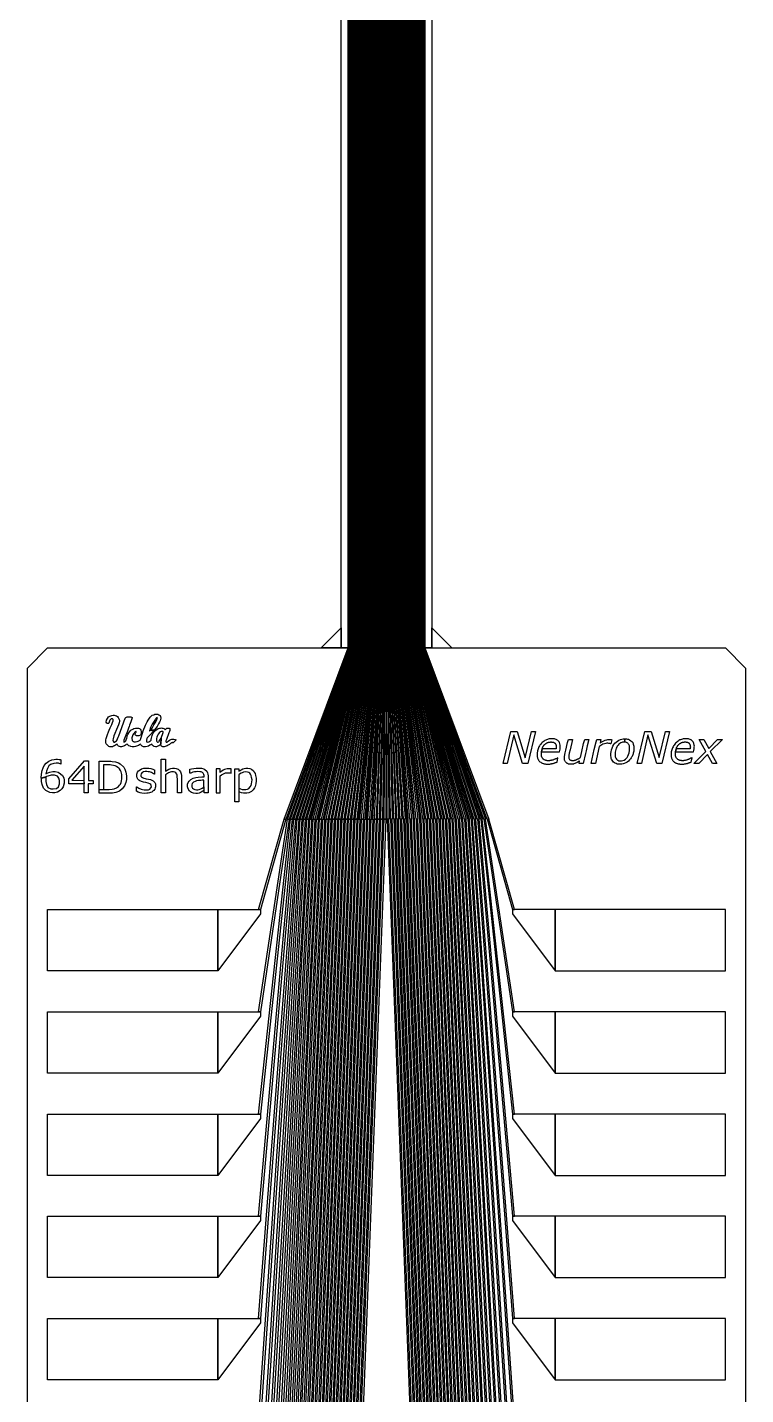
# Model space of a CAD drawing. Header units: inches. Extents: x 115980 to 170179, y 57000 to 74333.
# Drawn here: x 120480 to 121194, y 59769 to 61127 of the extents above; entities that cross this region are included whole.
import ezdxf

# ---------------------------------------------------------------- set-up
doc = ezdxf.new("R2010")
doc.units = ezdxf.units.IN
doc.header["$MEASUREMENT"] = 0
for name, color, linetype in [('metal', 221, 'Continuous'), ('nitride window', 40, 'Continuous'), ('profile', 140, 'Continuous')]:
    doc.layers.add(name, color=color, linetype=linetype)

msp = doc.modelspace()

# ---------------------------------------------------------------- linework, layer by layer
at = {"layer": 'metal'}
for points in [[(120798.7, 66320.7), (120799.3, 66320.7), (120799.3, 60510.7), (120798.7, 60510.7)], [(120799.9, 66320.7), (120800.5, 66320.7), (120800.5, 60510.7), (120799.9, 60510.7)], [(120801.1, 66320.7), (120801.7, 66320.7), (120801.7, 60510.7), (120801.1, 60510.7)], [(120802.3, 66320.7), (120802.9, 66320.7), (120802.9, 60510.7), (120802.3, 60510.7)], [(120803.5, 66320.7), (120804.1, 66320.7), (120804.1, 60510.7), (120803.5, 60510.7)], [(120804.7, 66320.7), (120805.3, 66320.7), (120805.3, 60510.7), (120804.7, 60510.7)], [(120805.9, 66320.7), (120806.5, 66320.7), (120806.5, 60510.7), (120805.9, 60510.7)], [(120807.1, 66320.7), (120807.7, 66320.7), (120807.7, 60510.7), (120807.1, 60510.7)], [(120808.3, 66320.7), (120808.9, 66320.7), (120808.9, 60510.7), (120808.3, 60510.7)], [(120809.5, 66320.7), (120810.1, 66320.7), (120810.1, 60510.7), (120809.5, 60510.7)], [(120810.7, 66320.7), (120811.3, 66320.7), (120811.3, 60510.7), (120810.7, 60510.7)], [(120811.9, 66320.7), (120812.5, 66320.7), (120812.5, 60510.7), (120811.9, 60510.7)], [(120813.1, 66320.7), (120813.7, 66320.7), (120813.7, 60510.7), (120813.1, 60510.7)], [(120814.3, 66320.7), (120814.9, 66320.7), (120814.9, 60510.7), (120814.3, 60510.7)], [(120815.5, 66320.7), (120816.1, 66320.7), (120816.1, 60510.7), (120815.5, 60510.7)], [(120816.7, 66320.7), (120817.3, 66320.7), (120817.3, 60510.7), (120816.7, 60510.7)], [(120817.9, 66320.7), (120818.5, 66320.7), (120818.5, 60510.7), (120817.9, 60510.7)], [(120819.1, 66320.7), (120819.7, 66320.7), (120819.7, 60510.7), (120819.1, 60510.7)], [(120820.3, 66320.7), (120820.9, 66320.7), (120820.9, 60510.7), (120820.3, 60510.7)], [(120821.5, 66320.7), (120822.1, 66320.7), (120822.1, 60510.7), (120821.5, 60510.7)], [(120822.7, 66320.7), (120823.3, 66320.7), (120823.3, 60510.7), (120822.7, 60510.7)], [(120823.9, 66320.7), (120824.5, 66320.7), (120824.5, 60510.7), (120823.9, 60510.7)], [(120825.1, 66320.7), (120825.7, 66320.7), (120825.7, 60510.7), (120825.1, 60510.7)], [(120826.3, 66320.7), (120826.9, 66320.7), (120826.9, 60510.7), (120826.3, 60510.7)], [(120827.5, 66320.7), (120828.1, 66320.7), (120828.1, 60510.7), (120827.5, 60510.7)], [(120828.7, 66320.7), (120829.3, 66320.7), (120829.3, 60510.7), (120828.7, 60510.7)], [(120829.9, 66320.7), (120830.5, 66320.7), (120830.5, 60510.7), (120829.9, 60510.7)], [(120831.1, 66320.7), (120831.7, 66320.7), (120831.7, 60510.7), (120831.1, 60510.7)], [(120832.3, 66320.7), (120832.9, 66320.7), (120832.9, 60510.7), (120832.3, 60510.7)], [(120833.5, 66320.7), (120834.1, 66320.7), (120834.1, 60510.7), (120833.5, 60510.7)], [(120834.7, 66320.7), (120835.3, 66320.7), (120835.3, 60510.7), (120834.7, 60510.7)], [(120835.9, 66320.7), (120836.5, 66320.7), (120836.5, 60510.7), (120835.9, 60510.7)], [(120837.1, 66320.7), (120837.7, 66320.7), (120837.7, 60510.7), (120837.1, 60510.7)], [(120838.3, 66320.7), (120838.9, 66320.7), (120838.9, 60510.7), (120838.3, 60510.7)], [(120839.5, 66320.7), (120840.1, 66320.7), (120840.1, 60510.7), (120839.5, 60510.7)], [(120840.7, 66320.7), (120841.3, 66320.7), (120841.3, 60510.7), (120840.7, 60510.7)], [(120841.9, 66320.7), (120842.5, 66320.7), (120842.5, 60510.7), (120841.9, 60510.7)], [(120843.1, 66320.7), (120843.7, 66320.7), (120843.7, 60510.7), (120843.1, 60510.7)], [(120844.3, 66320.7), (120844.9, 66320.7), (120844.9, 60510.7), (120844.3, 60510.7)], [(120845.5, 66320.7), (120846.1, 66320.7), (120846.1, 60510.7), (120845.5, 60510.7)], [(120846.7, 66320.7), (120847.3, 66320.7), (120847.3, 60510.7), (120846.7, 60510.7)], [(120847.9, 66320.7), (120848.5, 66320.7), (120848.5, 60510.7), (120847.9, 60510.7)], [(120849.1, 66320.7), (120849.7, 66320.7), (120849.7, 60510.7), (120849.1, 60510.7)], [(120850.3, 66320.7), (120850.9, 66320.7), (120850.9, 60510.7), (120850.3, 60510.7)], [(120851.5, 66320.7), (120852.1, 66320.7), (120852.1, 60510.7), (120851.5, 60510.7)], [(120852.7, 66320.7), (120853.3, 66320.7), (120853.3, 60510.7), (120852.7, 60510.7)], [(120853.9, 66320.7), (120854.5, 66320.7), (120854.5, 60510.7), (120853.9, 60510.7)], [(120855.1, 66320.7), (120855.7, 66320.7), (120855.7, 60510.7), (120855.1, 60510.7)], [(120856.3, 66320.7), (120856.9, 66320.7), (120856.9, 60510.7), (120856.3, 60510.7)], [(120857.5, 66320.7), (120858.1, 66320.7), (120858.1, 60510.7), (120857.5, 60510.7)], [(120858.7, 66320.7), (120859.3, 66320.7), (120859.3, 60510.7), (120858.7, 60510.7)], [(120859.9, 66320.7), (120860.5, 66320.7), (120860.5, 60510.7), (120859.9, 60510.7)], [(120861.1, 66320.7), (120861.7, 66320.7), (120861.7, 60510.7), (120861.1, 60510.7)], [(120862.3, 66320.7), (120862.9, 66320.7), (120862.9, 60510.7), (120862.3, 60510.7)], [(120863.5, 66320.7), (120864.1, 66320.7), (120864.1, 60510.7), (120863.5, 60510.7)], [(120864.7, 66320.7), (120865.3, 66320.7), (120865.3, 60510.7), (120864.7, 60510.7)], [(120865.9, 66320.7), (120866.5, 66320.7), (120866.5, 60510.7), (120865.9, 60510.7)], [(120867.1, 66320.7), (120867.7, 66320.7), (120867.7, 60510.7), (120867.1, 60510.7)], [(120868.3, 66320.7), (120868.9, 66320.7), (120868.9, 60510.7), (120868.3, 60510.7)], [(120869.5, 66320.7), (120870.1, 66320.7), (120870.1, 60510.7), (120869.5, 60510.7)], [(120870.7, 66320.7), (120871.3, 66320.7), (120871.3, 60510.7), (120870.7, 60510.7)], [(120871.9, 66320.7), (120872.5, 66320.7), (120872.5, 60510.7), (120871.9, 60510.7)], [(120873.1, 66320.7), (120873.7, 66320.7), (120873.7, 60510.7), (120873.1, 60510.7)], [(120874.3, 66320.7), (120874.9, 66320.7), (120874.9, 60510.7), (120874.3, 60510.7)], [(120798.7, 60510.7), (120799.3, 60510.7), (120736.8, 60340.4), (120735.2, 60340.4)], [(120799.9, 60510.7), (120800.5, 60510.7), (120740, 60340.4), (120738.4, 60340.4)], [(120801.1, 60510.7), (120801.7, 60510.7), (120743.2, 60340.4), (120741.6, 60340.4)], [(120746.4, 60340.4), (120744.8, 60340.4), (120802.3, 60510.7), (120802.9, 60510.7)], [(120803.5, 60510.7), (120804.1, 60510.7), (120749.6, 60340.4), (120748, 60340.4)], [(120752.8, 60340.4), (120751.2, 60340.4), (120804.7, 60510.7), (120805.3, 60510.7)], [(120805.9, 60510.7), (120806.5, 60510.7), (120756, 60340.4), (120754.4, 60340.4)], [(120807.1, 60510.7), (120807.7, 60510.7), (120759.2, 60340.4), (120757.6, 60340.4)], [(120760.8, 60340.4), (120762.4, 60340.4), (120808.9, 60510.7), (120808.3, 60510.7)], [(120809.5, 60510.7), (120810.1, 60510.7), (120765.6, 60340.4), (120764, 60340.4)], [(120767.2, 60340.4), (120768.8, 60340.4), (120811.3, 60510.7), (120810.7, 60510.7)], [(120811.9, 60510.7), (120812.5, 60510.7), (120772, 60340.4), (120770.4, 60340.4)], [(120773.6, 60340.4), (120775.2, 60340.4), (120813.7, 60510.7), (120813.1, 60510.7)], [(120814.3, 60510.7), (120814.9, 60510.7), (120778.4, 60340.4), (120776.8, 60340.4)], [(120815.5, 60510.7), (120816.1, 60510.7), (120781.6, 60340.4), (120780, 60340.4)], [(120816.7, 60510.7), (120817.3, 60510.7), (120784.8, 60340.4), (120783.2, 60340.4)], [(120817.9, 60510.7), (120818.5, 60510.7), (120788, 60340.4), (120786.4, 60340.4)], [(120819.1, 60510.7), (120819.7, 60510.7), (120791.2, 60340.4), (120789.6, 60340.4)], [(120794.4, 60340.4), (120792.8, 60340.4), (120820.3, 60510.7), (120820.9, 60510.7)], [(120821.5, 60510.7), (120822.1, 60510.7), (120797.6, 60340.4), (120796, 60340.4)], [(120800.8, 60340.4), (120799.2, 60340.4), (120822.7, 60510.7), (120823.3, 60510.7)], [(120823.9, 60510.7), (120824.5, 60510.7), (120804, 60340.4), (120802.4, 60340.4)], [(120825.1, 60510.7), (120825.7, 60510.7), (120807.2, 60340.4), (120805.6, 60340.4)], [(120808.8, 60340.4), (120810.4, 60340.4), (120826.9, 60510.7), (120826.3, 60510.7)], [(120827.5, 60510.7), (120828.1, 60510.7), (120813.6, 60340.4), (120812, 60340.4)], [(120815.2, 60340.4), (120816.8, 60340.4), (120829.3, 60510.7), (120828.7, 60510.7)], [(120829.9, 60510.7), (120830.5, 60510.7), (120820, 60340.4), (120818.4, 60340.4)], [(120821.6, 60340.4), (120823.2, 60340.4), (120831.7, 60510.7), (120831.1, 60510.7)], [(120832.3, 60510.7), (120832.9, 60510.7), (120826.4, 60340.4), (120824.8, 60340.4)], [(120833.5, 60510.7), (120834.1, 60510.7), (120829.6, 60340.4), (120828, 60340.4)], [(120834.7, 60510.7), (120835.3, 60510.7), (120832.8, 60340.4), (120831.2, 60340.4)], [(120835.9, 60510.7), (120836.5, 60510.7), (120836, 60340.4), (120834.4, 60340.4)], [(120837.1, 60510.7), (120837.7, 60510.7), (120839.2, 60340.4), (120837.6, 60340.4)], [(120842.4, 60340.4), (120840.8, 60340.4), (120838.3, 60510.7), (120838.9, 60510.7)], [(120839.5, 60510.7), (120840.1, 60510.7), (120845.6, 60340.4), (120844, 60340.4)], [(120848.8, 60340.4), (120847.2, 60340.4), (120840.7, 60510.7), (120841.3, 60510.7)], [(120841.9, 60510.7), (120842.5, 60510.7), (120852, 60340.4), (120850.4, 60340.4)], [(120843.1, 60510.7), (120843.7, 60510.7), (120855.2, 60340.4), (120853.6, 60340.4)], [(120856.8, 60340.4), (120858.4, 60340.4), (120844.9, 60510.7), (120844.3, 60510.7)], [(120845.5, 60510.7), (120846.1, 60510.7), (120861.6, 60340.4), (120860, 60340.4)], [(120863.2, 60340.4), (120864.8, 60340.4), (120847.3, 60510.7), (120846.7, 60510.7)], [(120847.9, 60510.7), (120848.5, 60510.7), (120868, 60340.4), (120866.4, 60340.4)], [(120869.6, 60340.4), (120871.2, 60340.4), (120849.7, 60510.7), (120849.1, 60510.7)], [(120850.3, 60510.7), (120850.9, 60510.7), (120874.4, 60340.4), (120872.8, 60340.4)], [(120851.5, 60510.7), (120852.1, 60510.7), (120877.6, 60340.4), (120876, 60340.4)], [(120852.7, 60510.7), (120853.3, 60510.7), (120880.8, 60340.4), (120879.2, 60340.4)], [(120853.9, 60510.7), (120854.5, 60510.7), (120884, 60340.4), (120882.4, 60340.4)], [(120855.1, 60510.7), (120855.7, 60510.7), (120887.2, 60340.4), (120885.6, 60340.4)], [(120890.4, 60340.4), (120888.8, 60340.4), (120856.3, 60510.7), (120856.9, 60510.7)], [(120857.5, 60510.7), (120858.1, 60510.7), (120893.6, 60340.4), (120892, 60340.4)], [(120896.8, 60340.4), (120895.2, 60340.4), (120858.7, 60510.7), (120859.3, 60510.7)], [(120859.9, 60510.7), (120860.5, 60510.7), (120900, 60340.4), (120898.4, 60340.4)], [(120861.1, 60510.7), (120861.7, 60510.7), (120903.2, 60340.4), (120901.6, 60340.4)], [(120904.8, 60340.4), (120906.4, 60340.4), (120862.9, 60510.7), (120862.3, 60510.7)], [(120863.5, 60510.7), (120864.1, 60510.7), (120909.6, 60340.4), (120908, 60340.4)], [(120911.2, 60340.4), (120912.8, 60340.4), (120865.3, 60510.7), (120864.7, 60510.7)], [(120865.9, 60510.7), (120866.5, 60510.7), (120916, 60340.4), (120914.4, 60340.4)], [(120917.6, 60340.4), (120919.2, 60340.4), (120867.7, 60510.7), (120867.1, 60510.7)], [(120868.3, 60510.7), (120868.9, 60510.7), (120922.4, 60340.4), (120920.8, 60340.4)], [(120869.5, 60510.7), (120870.1, 60510.7), (120925.6, 60340.4), (120924, 60340.4)], [(120928.8, 60340.4), (120927.2, 60340.4), (120870.7, 60510.7), (120871.3, 60510.7)], [(120871.9, 60510.7), (120872.5, 60510.7), (120932, 60340.4), (120930.4, 60340.4)], [(120935.2, 60340.4), (120933.6, 60340.4), (120873.1, 60510.7), (120873.7, 60510.7)], [(120874.3, 60510.7), (120874.9, 60510.7), (120938.4, 60340.4), (120936.8, 60340.4)], [(120559.7, 60435.6), (120558.8, 60435.9), (120558.4, 60437), (120558.5, 60439), (120560.5, 60442.1), (120562, 60443), (120563.8, 60443.6), (120565.3, 60443.9), (120566.3, 60443.8), (120567.4, 60443.6), (120568.6, 60443.1), (120569.6, 60442.5), (120570.2, 60441.7), (120570.9, 60440.3), (120571.4, 60439), (120571.4, 60437.8), (120571.2, 60436.2), (120570.5, 60434.4), (120569.6, 60432.1), (120566, 60423.2), (120565.1, 60420.4), (120565, 60419), (120565.2, 60417.9), (120566, 60417.2), (120567, 60417.2), (120567.7, 60417.6), (120568.5, 60418.5), (120569.1, 60419.3), (120569.6, 60420.3), (120570.3, 60421.9), (120570.8, 60423.2), (120577.3, 60440.9), (120577.8, 60441.5), (120578.5, 60442), (120579.3, 60442.1), (120581.1, 60442.3), (120582.2, 60442.1), (120582.9, 60442.1), (120584, 60441.6), (120584.2, 60441.1), (120583.8, 60440.1), (120582.8, 60437.4), (120581.6, 60433.8), (120581.2, 60432.5), (120580.6, 60430.9), (120579.5, 60427.9), (120577.3, 60422.5), (120576.5, 60420.7), (120575.9, 60419.1), (120575.7, 60418.1), (120576, 60417.2), (120576.7, 60417.4), (120578, 60418.5), (120578.3, 60419.2), (120578.7, 60421.1), (120579.1, 60422.5), (120579.3, 60423.4), (120579.9, 60424.8), (120580.8, 60426.3), (120581.8, 60427.7), (120582.9, 60428.8), (120584.7, 60430.1), (120585.9, 60430.7), (120587.4, 60431), (120588.5, 60431.1), (120589.5, 60431.1), (120590.3, 60431), (120591.3, 60430.6), (120592.1, 60429.8), (120592.8, 60428.9), (120593.1, 60427.7), (120593.2, 60426.8), (120593.1, 60425.7), (120592.3, 60424.4), (120591.6, 60423.8), (120590.7, 60423.4), (120589.6, 60423.2), (120588.6, 60423.3), (120588, 60423.5), (120587.6, 60423.9), (120587.2, 60424.5), (120587, 60425.4), (120587.3, 60426.3), (120587.7, 60426.7), (120588.1, 60427.1), (120588.2, 60427.5), (120587.8, 60427.5), (120587.2, 60427.2), (120586.6, 60426.8), (120586, 60426), (120585.5, 60425.3), (120584.9, 60424.2), (120584.4, 60423.3), (120584.1, 60422.4), (120583.9, 60421.4), (120583.9, 60420.5), (120584, 60419.8), (120584, 60419.2), (120584.2, 60418.7), (120584.4, 60418.3), (120584.8, 60417.9), (120585.3, 60417.6), (120585.9, 60417.3), (120586.7, 60417.3), (120587.4, 60417.3), (120589.1, 60417.6), (120590, 60418), (120591.3, 60418.7), (120592.1, 60419.1), (120592.4, 60419.6), (120593.3, 60422.8), (120595.2, 60428.3), (120597.3, 60434), (120599.1, 60437.4), (120600, 60439), (120601.9, 60441.8), (120602.9, 60442.8), (120604.1, 60443.8), (120605.5, 60444.3), (120606.7, 60444.7), (120607.6, 60444.8), (120608.6, 60444.8), (120609.6, 60444.7), (120610.6, 60444.3), (120611.3, 60444), (120612, 60443.4), (120612.4, 60442.6), (120612.6, 60440.9), (120612.4, 60439.7), (120611.9, 60438.3), (120611.2, 60436.9), (120610.4, 60435.4), (120608.9, 60432.7), (120607.6, 60430.9), (120606.3, 60429.2), (120602.2, 60429.1), (120603.9, 60431), (120605.8, 60434.1), (120607.6, 60437.2), (120608.8, 60439.5), (120609.1, 60440.3), (120609.2, 60440.8), (120609.1, 60441.3), (120608.9, 60441.4), (120608.3, 60441.1), (120607.7, 60440.6), (120607.2, 60439.8), (120606.5, 60438.8), (120606, 60438), (120605.3, 60437), (120604.7, 60435.9), (120604.1, 60434.9), (120603.6, 60434.1), (120603.1, 60432.9), (120602.4, 60431.6), (120602.1, 60430.6), (120601.6, 60429.3), (120601.4, 60428.6), (120601.3, 60428.1), (120602.2, 60429.1), (120606.3, 60429.1), (120605.8, 60428.5), (120605.2, 60427.8), (120604, 60426.5), (120603.2, 60425.6), (120601.9, 60424.2), (120601, 60423.2), (120600.1, 60422.4), (120599, 60421.4), (120598.7, 60420.8), (120598.6, 60420.1), (120598.4, 60419.4), (120598.3, 60418.6), (120598.3, 60417.7), (120598.5, 60417.3), (120599.3, 60417.2), (120600.6, 60417.4), (120601.6, 60417.9), (120602.4, 60418.4), (120602.8, 60418.8), (120603, 60419), (120603, 60419.5), (120603.1, 60420.2), (120603.2, 60421.1), (120603.6, 60422.3), (120604.1, 60423.8), (120604.4, 60424.7), (120605.1, 60426), (120605.9, 60427.2), (120606.8, 60428.2), (120607.7, 60429), (120608.7, 60429.7), (120610.1, 60430.5), (120611.3, 60430.9), (120612.3, 60431.1), (120613.3, 60431.2), (120613.9, 60431.1), (120614.7, 60431), (120615.5, 60430.7), (120616.2, 60430.2), (120616.7, 60429.7), (120616.8, 60429.4), (120617.2, 60429.6), (120617.6, 60430), (120618.1, 60430.5), (120618.7, 60430.8), (120619.2, 60431), (120619.8, 60431.1), (120620.4, 60431.1), (120620.9, 60431), (120621.4, 60430.6), (120621.6, 60430.2), (120621.6, 60429.4), (120621.6, 60428.6), (120621.3, 60427.7), (120620.7, 60426.2), (120618.1, 60419.6), (120617.7, 60418.5), (120617.6, 60417.6), (120617.8, 60417.2), (120618.2, 60417), (120618.8, 60417.1), (120619.8, 60418), (120621.1, 60419), (120622.4, 60419.6), (120623.7, 60420), (120624.7, 60420), (120625.6, 60420), (120626.9, 60419.7), (120627.7, 60419.3), (120624.8, 60416.3), (120624.5, 60416.5), (120624.2, 60416.6), (120623.9, 60416.6), (120623.7, 60416.5), (120623.2, 60416.3), (120622.9, 60416.1), (120622.3, 60415.7), (120621.1, 60414.8), (120620, 60414), (120619, 60413.5), (120617.9, 60413), (120616.8, 60412.6), (120615.9, 60412.5), (120614.5, 60412.4), (120613.8, 60412.7), (120613.2, 60413.2), (120612.9, 60413.8), (120612.7, 60414.5), (120612.7, 60415.2), (120612.9, 60421.1), (120613.6, 60423.1), (120614.3, 60424.6), (120614.7, 60425.7), (120614.9, 60426.6), (120614.8, 60427.3), (120614.5, 60427.6), (120613.9, 60427.8), (120612.9, 60427.7), (120612.3, 60427.4), (120611.2, 60426.5), (120610, 60425), (120609.2, 60423.5), (120608.6, 60421.9), (120608.4, 60420.6), (120608.3, 60419.3), (120608.4, 60418.5), (120608.7, 60417.8), (120609.2, 60417.2), (120609.6, 60417.1), (120610.5, 60417.3), (120611.1, 60418), (120611.7, 60418.9), (120612.2, 60419.9), (120612.7, 60420.9), (120612.8, 60421), (120612.5, 60414.9), (120611.6, 60414.2), (120610.5, 60413.4), (120609.6, 60412.9), (120608.4, 60412.5), (120607.4, 60412.4), (120605.9, 60412.6), (120605.2, 60412.9), (120604.3, 60413.6), (120603.9, 60414.4), (120603.7, 60415.1), (120603.1, 60414.7), (120601.6, 60413.9), (120600.2, 60413.2), (120598.9, 60412.8), (120597.5, 60412.5), (120596.5, 60412.4), (120595.3, 60412.5), (120594.2, 60412.9), (120593.6, 60413.4), (120593.2, 60414), (120592.8, 60414.5), (120592.5, 60415.2), (120591.4, 60414.5), (120590.4, 60413.8), (120589.3, 60413.4), (120588.3, 60413), (120587.4, 60412.6), (120586.2, 60412.5), (120585.1, 60412.4), (120584.1, 60412.4), (120582.9, 60412.6), (120582, 60412.9), (120580.9, 60413.5), (120579.9, 60414.3), (120579.1, 60415.2), (120578.3, 60414.6), (120577.4, 60414), (120576.6, 60413.5), (120575.5, 60413), (120574.6, 60412.7), (120573.6, 60412.5), (120572.5, 60412.5), (120571.5, 60412.7), (120570.7, 60413), (120570, 60413.8), (120569.2, 60415.1), (120568.4, 60414.5), (120567.6, 60413.9), (120566.5, 60413.3), (120565.6, 60412.9), (120564.6, 60412.5), (120563.2, 60412.4), (120562, 60412.4), (120561, 60412.8), (120560.2, 60413.3), (120559.5, 60414), (120558.9, 60414.8), (120558.4, 60415.5), (120558, 60416.8), (120557.9, 60418), (120558, 60419.5), (120558.3, 60420.7), (120558.9, 60422.7), (120559.6, 60424.8), (120560.6, 60427.2), (120561.3, 60429), (120562.4, 60431.4), (120563.8, 60434.5), (120564.5, 60436.5), (120565.2, 60438.4), (120565.2, 60439.4), (120565, 60439.8), (120564.5, 60440.1), (120563.9, 60440.2), (120563.2, 60440.2), (120562.5, 60439.7), (120562.1, 60439), (120561.6, 60437.9), (120561.4, 60436.9), (120561, 60436), (120560.5, 60435.6), (120560.1, 60435.6)], [(120952.8, 60395.8), (120960.2, 60427.8), (120966.6, 60427.8), (120974.5, 60401.6), (120980.9, 60427.8), (120984.9, 60427.8), (120977.2, 60395.8), (120972.1, 60395.8), (120963.4, 60424.4), (120956.8, 60395.8)], [(121086, 60395.8), (121093.4, 60427.8), (121099.8, 60427.8), (121107.7, 60401.7), (121114.1, 60427.8), (121118.1, 60427.8), (121110.3, 60395.8), (121105.3, 60395.8), (121096.6, 60424.4), (121090, 60395.8)], [(120990.9, 60407.4), (121008.7, 60407.4), (121009, 60408.7), (121009.2, 60410.2), (121009.4, 60412), (121009.5, 60413), (121009.4, 60414.2), (121009.1, 60415.5), (121008.6, 60416.7), (121008.2, 60417.3), (121007.9, 60417.8), (121007.4, 60418.3), (121006.9, 60418.7), (121006.3, 60419.1), (121006, 60419.4), (121005.4, 60419.6), (121004.4, 60420), (121003.7, 60420.2), (121002.8, 60420.3), (121001.8, 60420.4), (121000.9, 60420.4), (121000, 60420.4), (120999.3, 60420.3), (120998.5, 60420.2), (120997.6, 60420), (120996.7, 60419.8), (120995.9, 60419.5), (120995, 60419.1), (120994, 60418.6), (120993.3, 60418.1), (120992.5, 60417.5), (120991.6, 60416.8), (120990.8, 60415.9), (120990.1, 60415.1), (120989.3, 60414.1), (120988.8, 60413.3), (120988.3, 60412.4), (120987.8, 60411.3), (120987.4, 60410.4), (120987.1, 60409.4), (120986.8, 60408.4), (120986.7, 60407.4), (120986.5, 60406.7), (120986.5, 60405.9), (120986.4, 60405.1), (120986.4, 60404.7), (120986.4, 60404.1), (120986.4, 60403.5), (120986.5, 60402.8), (120986.6, 60402.3), (120986.7, 60401.8), (120986.8, 60401.2), (120987.1, 60400.5), (120987.4, 60399.9), (120987.7, 60399.4), (120987.9, 60399), (120988.1, 60398.8), (120988.5, 60398.2), (120988.9, 60397.9), (120989.3, 60397.5), (120990, 60397), (120990.7, 60396.6), (120991.4, 60396.3), (120991.8, 60396.1), (120992.5, 60395.9), (120992.7, 60395.8), (120993.4, 60395.6), (120993.8, 60395.5), (120994.6, 60395.4), (120995.2, 60395.3), (120995.9, 60395.2), (120996.4, 60395.2), (120996.9, 60395.2), (120997.3, 60395.2), (120997.8, 60395.2), (120998.5, 60395.2), (120999, 60395.3), (120999.6, 60395.4), (121000.1, 60395.4), (121000.6, 60395.5), (121001.2, 60395.7), (121001.7, 60395.8), (121002.1, 60395.9), (121002.5, 60396), (121002.9, 60396.1), (121003.4, 60396.2), (121003.8, 60396.4), (121004.2, 60396.5), (121004.8, 60396.7), (121005.4, 60396.9), (121006.3, 60397.3), (121007.2, 60401.6), (121006.9, 60401.6), (121006.5, 60401.3), (121005.9, 60400.9), (121005.2, 60400.6), (121004.8, 60400.4), (121004.4, 60400.2), (121003.9, 60400), (121003.5, 60399.8), (121003.1, 60399.7), (121002.6, 60399.5), (121002.2, 60399.3), (121001.8, 60399.2), (121001.4, 60399.1), (121000.9, 60399), (121000.4, 60398.9), (121000, 60398.8), (120999.5, 60398.7), (120999, 60398.7), (120998.6, 60398.6), (120998, 60398.6), (120997.5, 60398.6), (120997.1, 60398.6), (120996.6, 60398.6), (120996.1, 60398.7), (120995.6, 60398.8), (120995.2, 60398.9), (120994.8, 60399), (120994.3, 60399.2), (120993.9, 60399.4), (120993.6, 60399.5), (120993.2, 60399.7), (120992.9, 60400), (120992.6, 60400.2), (120992.3, 60400.5), (120992.2, 60400.7), (120991.9, 60401), (120991.7, 60401.3), (120991.4, 60401.7), (120991.4, 60401.8), (120991.2, 60402.1), (120991.1, 60402.4), (120991, 60402.7), (120990.9, 60402.9), (120990.8, 60403.5), (120990.7, 60404.3), (120990.7, 60405.1), (120990.7, 60405.8), (120990.7, 60406.6), (120990.8, 60407.2), (120990.9, 60407.4), (120990.9, 60407.4), (120991.5, 60410.4), (120991.6, 60410.7), (120991.7, 60411), (120991.8, 60411.3), (120991.9, 60411.7), (120992.1, 60412), (120992.3, 60412.4), (120992.4, 60412.7), (120992.6, 60413), (120992.7, 60413.2), (120992.8, 60413.4), (120993.1, 60413.7), (120993.2, 60413.9), (120993.5, 60414.2), (120993.6, 60414.4), (120994, 60414.7), (120994.2, 60414.9), (120994.4, 60415.1), (120994.7, 60415.4), (120995, 60415.6), (120995.3, 60415.8), (120995.5, 60415.9), (120995.7, 60416.1), (120995.9, 60416.2), (120996, 60416.3), (120996.3, 60416.4), (120996.6, 60416.5), (120996.8, 60416.6), (120997, 60416.7), (120997.2, 60416.8), (120997.5, 60416.8), (120997.8, 60416.9), (120998, 60417), (120998.3, 60417.1), (120998.5, 60417.1), (120998.7, 60417.1), (120999, 60417.2), (120999.3, 60417.2), (120999.4, 60417.2), (120999.8, 60417.2), (121000.1, 60417.3), (121000.3, 60417.3), (121000.5, 60417.3), (121000.7, 60417.2), (121000.9, 60417.2), (121001.2, 60417.2), (121001.3, 60417.2), (121001.5, 60417.2), (121001.7, 60417.1), (121002, 60417.1), (121002.3, 60417), (121002.5, 60416.9), (121002.6, 60416.9), (121002.7, 60416.9), (121002.9, 60416.8), (121003, 60416.8), (121003.2, 60416.7), (121003.3, 60416.6), (121003.4, 60416.6), (121003.5, 60416.5), (121003.6, 60416.5), (121003.7, 60416.4), (121003.8, 60416.3), (121003.9, 60416.3), (121004, 60416.2), (121004.1, 60416.1), (121004.2, 60416), (121004.3, 60415.9), (121004.4, 60415.8), (121004.6, 60415.5), (121004.7, 60415.3), (121004.9, 60415), (121005, 60414.8), (121005.1, 60414.6), (121005.2, 60414.4), (121005.2, 60414.2), (121005.3, 60414), (121005.3, 60413.7), (121005.4, 60413.5), (121005.4, 60413), (121005.5, 60412.7), (121005.5, 60412.4), (121005.5, 60412), (121005.4, 60411.7), (121005.4, 60411.4), (121005.4, 60411.1), (121005.3, 60410.8), (121005.3, 60410.6), (121005.3, 60410.4), (120991.6, 60410.4), (120991.5, 60410.4)], [(121017.5, 60419.8), (121021.6, 60419.8), (121019.2, 60409.5), (121018.4, 60406.1), (121018.2, 60405.2), (121018.1, 60404.4), (121018, 60403.8), (121017.9, 60402.7), (121017.9, 60401.9), (121018, 60401), (121018.3, 60400.4), (121018.6, 60399.9), (121018.9, 60399.6), (121019.1, 60399.5), (121019.3, 60399.4), (121019.5, 60399.3), (121019.7, 60399.2), (121020, 60399.1), (121020.3, 60399), (121020.5, 60398.9), (121020.7, 60398.9), (121021, 60398.9), (121021.3, 60398.8), (121021.6, 60398.8), (121021.8, 60398.8), (121022.1, 60398.8), (121022.4, 60398.8), (121022.7, 60398.9), (121023, 60398.9), (121023.3, 60398.9), (121023.7, 60399), (121023.9, 60399.1), (121024.2, 60399.2), (121024.5, 60399.3), (121024.8, 60399.4), (121025.2, 60399.5), (121025.5, 60399.7), (121026, 60399.9), (121026.4, 60400.1), (121026.7, 60400.2), (121027, 60400.4), (121027.2, 60400.5), (121027.5, 60400.6), (121027.8, 60400.8), (121028.1, 60400.9), (121028.3, 60401.1), (121028.5, 60401.2), (121028.7, 60401.3), (121029, 60401.5), (121029.2, 60401.7), (121029.3, 60401.7), (121029.5, 60401.8), (121029.5, 60401.9), (121030.9, 60407.7), (121032.7, 60415.7), (121033.7, 60419.8), (121037.7, 60419.8), (121036.3, 60413.5), (121035.1, 60408.5), (121034.5, 60405.8), (121032.2, 60395.8), (121028.1, 60395.8), (121028.7, 60398.4), (121028.1, 60398), (121027.3, 60397.5), (121026.3, 60396.9), (121025.5, 60396.5), (121024.7, 60396.1), (121023.9, 60395.8), (121023.1, 60395.5), (121022.5, 60395.3), (121021.9, 60395.2), (121021.2, 60395.1), (121020.4, 60395.1), (121019.8, 60395.1), (121019.1, 60395.2), (121018.5, 60395.2), (121017.8, 60395.3), (121017.4, 60395.5), (121016.9, 60395.7), (121016.3, 60395.9), (121016, 60396.1), (121015.6, 60396.4), (121015.3, 60396.6), (121015, 60397), (121014.6, 60397.5), (121014.3, 60398), (121014, 60398.6), (121013.8, 60399.2), (121013.6, 60399.9), (121013.6, 60400.5), (121013.5, 60401.1), (121013.5, 60401.7), (121013.6, 60402.6), (121013.8, 60403.6), (121013.9, 60404.2), (121014.1, 60404.9), (121014.4, 60406.5), (121015.1, 60409.2), (121016.8, 60416.8), (121017.5, 60419.8), (121017.5, 60419.8)], [(121045.7, 60419.8), (121049.8, 60419.8), (121049, 60416.2), (121050.1, 60417), (121051.4, 60417.8), (121052.8, 60418.5), (121054.2, 60419.1), (121055.7, 60419.5), (121056.8, 60419.7), (121058, 60419.8), (121059.1, 60419.7), (121060, 60419.6), (121060.6, 60419.5), (121059.7, 60415.4), (121059.4, 60415.5), (121058.8, 60415.6), (121057.8, 60415.8), (121056.7, 60415.9), (121055.7, 60415.9), (121054.6, 60415.8), (121053.4, 60415.5), (121051.8, 60414.9), (121050.8, 60414.4), (121049.7, 60413.8), (121048.8, 60413.2), (121048.2, 60412.8), (121044.3, 60395.8), (121040.1, 60395.8), (121043.3, 60409.7), (121045.1, 60417.4)], [(121073.5, 60420.4), (121075.1, 60420.4), (121076.4, 60420.1), (121077.4, 60419.9), (121078.4, 60419.4), (121079.7, 60418.5), (121080.5, 60417.7), (121081.4, 60416.6), (121082, 60415.2), (121082.3, 60414.2), (121082.5, 60413.1), (121082.6, 60412), (121082.6, 60410.8), (121082.6, 60409.2), (121082.4, 60408.2), (121082.2, 60407.1), (121082, 60406.1), (121081.8, 60405.5), (121081.4, 60404.5), (121081.1, 60403.7), (121080.8, 60402.9), (121080.3, 60402), (121080, 60401.5), (121079.3, 60400.4), (121078.4, 60399.4), (121077.3, 60398.3), (121075.9, 60397.2), (121074.6, 60396.4), (121073.1, 60395.8), (121071.8, 60395.4), (121070.5, 60395.2), (121068.8, 60395.1), (121067.7, 60395.1), (121066.1, 60395.3), (121065, 60395.7), (121064, 60396.1), (121063.2, 60396.6), (121062.4, 60397.2), (121061.6, 60398), (121060.9, 60399), (121060.5, 60400), (121060.1, 60400.9), (121059.9, 60402.1), (121059.7, 60403.3), (121059.7, 60404.8), (121059.7, 60405.7), (121059.9, 60407.5), (121060.3, 60409.3), (121060.9, 60411), (121061.6, 60412.9), (121062.8, 60414.7), (121063.8, 60416.1), (121064.9, 60417.2), (121066.2, 60418.1), (121067.6, 60419), (121069.2, 60419.7), (121070.7, 60420.1), (121071.9, 60420.3), (121072.8, 60420.4), (121073.5, 60420.4), (121073.4, 60417), (121072.5, 60417), (121071.4, 60416.9), (121070.6, 60416.7), (121069.7, 60416.3), (121068.8, 60415.7), (121067.8, 60415), (121067, 60414.1), (121066.1, 60412.9), (121065.7, 60412.1), (121065.1, 60411), (121064.6, 60409.6), (121064.3, 60408.3), (121064.1, 60407.1), (121063.9, 60405.7), (121063.9, 60403.9), (121064.1, 60402.5), (121064.6, 60401), (121065.2, 60400.2), (121065.9, 60399.5), (121066.8, 60399), (121067.7, 60398.6), (121068.9, 60398.5), (121070.2, 60398.5), (121071.7, 60398.8), (121072.9, 60399.3), (121074.3, 60400.2), (121075.8, 60401.9), (121076.6, 60403.2), (121077.2, 60404.7), (121077.9, 60406.5), (121078.3, 60408.7), (121078.3, 60410.3), (121078.3, 60411.9), (121078.1, 60413.4), (121077.5, 60414.6), (121077, 60415.4), (121076.5, 60416), (121075.8, 60416.4), (121074.7, 60416.9), (121073.8, 60417), (121073.5, 60417)], [(121124.1, 60407.4), (121141.9, 60407.4), (121142.2, 60408.7), (121142.4, 60410.3), (121142.6, 60412), (121142.7, 60413), (121142.6, 60414.2), (121142.3, 60415.6), (121141.8, 60416.8), (121141.4, 60417.3), (121141.1, 60417.8), (121140.6, 60418.3), (121140.1, 60418.8), (121139.5, 60419.2), (121139.2, 60419.4), (121138.6, 60419.7), (121137.6, 60420), (121136.9, 60420.2), (121136, 60420.4), (121135, 60420.4), (121134.1, 60420.5), (121133.2, 60420.4), (121132.5, 60420.4), (121131.7, 60420.3), (121130.8, 60420.1), (121129.9, 60419.8), (121129, 60419.5), (121128.2, 60419.2), (121127.2, 60418.6), (121126.5, 60418.1), (121125.7, 60417.5), (121124.8, 60416.8), (121124, 60416), (121123.3, 60415.1), (121122.5, 60414.2), (121122, 60413.3), (121121.5, 60412.4), (121121, 60411.4), (121120.6, 60410.4), (121120.3, 60409.4), (121120, 60408.4), (121119.8, 60407.5), (121119.7, 60406.8), (121119.7, 60406), (121119.6, 60405.2), (121119.6, 60404.7), (121119.6, 60404.1), (121119.6, 60403.5), (121119.7, 60402.8), (121119.8, 60402.3), (121119.9, 60401.8), (121120, 60401.3), (121120.3, 60400.6), (121120.6, 60399.9), (121120.9, 60399.4), (121121.1, 60399), (121121.3, 60398.8), (121121.7, 60398.2), (121122.1, 60397.9), (121122.5, 60397.5), (121123.1, 60397.1), (121123.9, 60396.6), (121124.6, 60396.3), (121125, 60396.1), (121125.7, 60395.9), (121125.9, 60395.8), (121126.6, 60395.6), (121127, 60395.5), (121127.8, 60395.4), (121128.4, 60395.3), (121129.1, 60395.3), (121129.6, 60395.3), (121130.1, 60395.3), (121130.5, 60395.2), (121131, 60395.2), (121131.7, 60395.3), (121132.2, 60395.3), (121132.8, 60395.4), (121133.3, 60395.5), (121133.8, 60395.6), (121134.4, 60395.7), (121134.9, 60395.8), (121135.3, 60395.9), (121135.7, 60396), (121136.1, 60396.1), (121136.6, 60396.3), (121137, 60396.4), (121137.4, 60396.5), (121138, 60396.8), (121138.6, 60396.9), (121139.5, 60397.3), (121140.4, 60401.6), (121140.1, 60401.6), (121139.6, 60401.3), (121139, 60401), (121138.4, 60400.6), (121138, 60400.4), (121137.6, 60400.2), (121137.1, 60400), (121136.7, 60399.9), (121136.3, 60399.7), (121135.8, 60399.5), (121135.4, 60399.4), (121135, 60399.3), (121134.6, 60399.1), (121134.1, 60399), (121133.6, 60398.9), (121133.2, 60398.8), (121132.7, 60398.7), (121132.2, 60398.7), (121131.8, 60398.6), (121131.2, 60398.6), (121130.7, 60398.6), (121130.3, 60398.6), (121129.8, 60398.7), (121129.3, 60398.7), (121128.8, 60398.8), (121128.4, 60398.9), (121128, 60399.1), (121127.5, 60399.2), (121127.1, 60399.4), (121126.8, 60399.6), (121126.4, 60399.8), (121126.1, 60400), (121125.8, 60400.3), (121125.5, 60400.6), (121125.4, 60400.7), (121125.1, 60401), (121124.9, 60401.3), (121124.6, 60401.7), (121124.6, 60401.9), (121124.4, 60402.2), (121124.3, 60402.4), (121124.2, 60402.7), (121124.1, 60403), (121124, 60403.6), (121123.9, 60404.4), (121123.9, 60405.1), (121123.9, 60405.8), (121123.9, 60406.6), (121124, 60407.2), (121124.1, 60407.4), (121124.1, 60407.4), (121124.7, 60410.4), (121124.8, 60410.7), (121124.9, 60411), (121125, 60411.3), (121125.1, 60411.8), (121125.3, 60412.1), (121125.5, 60412.4), (121125.6, 60412.7), (121125.8, 60413), (121125.9, 60413.2), (121126, 60413.4), (121126.3, 60413.8), (121126.4, 60413.9), (121126.7, 60414.2), (121126.8, 60414.4), (121127.2, 60414.8), (121127.4, 60414.9), (121127.6, 60415.2), (121127.9, 60415.4), (121128.2, 60415.6), (121128.5, 60415.8), (121128.7, 60415.9), (121128.9, 60416.1), (121129.1, 60416.2), (121129.2, 60416.3), (121129.5, 60416.4), (121129.7, 60416.5), (121130, 60416.6), (121130.2, 60416.7), (121130.4, 60416.8), (121130.7, 60416.9), (121130.9, 60417), (121131.2, 60417), (121131.5, 60417.1), (121131.7, 60417.1), (121131.9, 60417.2), (121132.2, 60417.2), (121132.5, 60417.2), (121132.6, 60417.3), (121133, 60417.3), (121133.3, 60417.3), (121133.5, 60417.3), (121133.7, 60417.3), (121133.9, 60417.3), (121134.1, 60417.3), (121134.4, 60417.2), (121134.5, 60417.2), (121134.7, 60417.2), (121134.9, 60417.2), (121135.2, 60417.1), (121135.5, 60417), (121135.7, 60417), (121135.8, 60416.9), (121135.9, 60416.9), (121136.1, 60416.8), (121136.2, 60416.8), (121136.4, 60416.7), (121136.5, 60416.7), (121136.6, 60416.6), (121136.7, 60416.6), (121136.8, 60416.5), (121136.9, 60416.4), (121137, 60416.3), (121137.1, 60416.3), (121137.2, 60416.2), (121137.3, 60416.1), (121137.4, 60416), (121137.5, 60415.9), (121137.6, 60415.8), (121137.8, 60415.5), (121137.9, 60415.3), (121138.1, 60415.1), (121138.2, 60414.8), (121138.3, 60414.6), (121138.3, 60414.5), (121138.4, 60414.2), (121138.5, 60414), (121138.5, 60413.7), (121138.6, 60413.5), (121138.6, 60413), (121138.6, 60412.8), (121138.7, 60412.4), (121138.7, 60412), (121138.6, 60411.7), (121138.6, 60411.4), (121138.6, 60411.2), (121138.5, 60410.9), (121138.5, 60410.6), (121138.5, 60410.4), (121124.8, 60410.4), (121124.7, 60410.4)], [(121147.6, 60419.8), (121152.1, 60419.8), (121156.9, 60410.6), (121165.7, 60419.8), (121170.5, 60419.8), (121158.5, 60407.7), (121165.1, 60395.8), (121160.6, 60395.8), (121155.8, 60404.9), (121147, 60395.8), (121142.1, 60395.7), (121154.2, 60407.9)], [(120513.3, 60399.5), (120513.4, 60395.2), (120510.8, 60396.1), (120508.6, 60396.3), (120506.3, 60396), (120503.1, 60394.7), (120501.4, 60393.5), (120500, 60391), (120498.9, 60388.3), (120498.5, 60385.5), (120500.2, 60386.4), (120502.5, 60387.3), (120505.4, 60387.8), (120507.7, 60387.8), (120510.6, 60387.1), (120512.9, 60385.7), (120514.9, 60384), (120516.1, 60381.6), (120516.5, 60379.2), (120516.6, 60376.2), (120515.7, 60372.8), (120514.1, 60370.5), (120512.5, 60369.1), (120510, 60367.5), (120507.2, 60366.7), (120504.9, 60366.7), (120502.2, 60366.9), (120498.4, 60368.9), (120496.1, 60371.4), (120494.6, 60375), (120494, 60378), (120493.9, 60381.1), (120498.3, 60382.4), (120498.4, 60378.1), (120499.1, 60375.1), (120500.4, 60372.1), (120503.3, 60370.6), (120505.8, 60370.5), (120508.8, 60371.1), (120510.8, 60372.7), (120512, 60375.7), (120511.9, 60378.8), (120511.4, 60381.1), (120509.8, 60383.2), (120507.1, 60384.1), (120503.7, 60384.1), (120500.2, 60383.3), (120499, 60382.9), (120498.3, 60382.5), (120493.8, 60381.2), (120493.8, 60381.5), (120493.8, 60381.7), (120493.9, 60385.1), (120494.6, 60388.8), (120495.6, 60391.5), (120496.8, 60393.9), (120498.8, 60396.3), (120501.5, 60398.1), (120504.2, 60399.4), (120506.6, 60399.8), (120508.3, 60400), (120509.8, 60400), (120511.5, 60399.9), (120512.7, 60399.7)], [(120536.7, 60398.6), (120540.6, 60398.6), (120540.6, 60379.1), (120545.3, 60379.1), (120545.3, 60375.6), (120540.5, 60375.6), (120540.5, 60366.6), (120536.4, 60366.7), (120536.3, 60375.5), (120536.4, 60393.3), (120524.3, 60379.2), (120536.2, 60379.1), (120536.3, 60375.6), (120521.1, 60375.6), (120521.1, 60380.6)], [(120551.4, 60398.3), (120557.2, 60398.3), (120562.9, 60398.1), (120564.4, 60397.9), (120567.5, 60397.5), (120570.5, 60396.5), (120572.3, 60395.5), (120575.8, 60392.1), (120576.8, 60390.1), (120577.9, 60387.3), (120578.6, 60383.6), (120578.6, 60380.1), (120577.8, 60376.9), (120576.6, 60373.8), (120574.2, 60370.8), (120571.4, 60368.5), (120568, 60367.1), (120564.7, 60366.4), (120560.5, 60366.2), (120553.1, 60366.2), (120551.5, 60366.3), (120551.4, 60369.8), (120555.8, 60370), (120561.3, 60370), (120564.1, 60370.2), (120566.4, 60370.7), (120568.5, 60371.6), (120570.6, 60373), (120571.7, 60374.3), (120572.4, 60375.2), (120573.2, 60376.8), (120573.7, 60378.5), (120574, 60380.6), (120574, 60382.7), (120573.9, 60384.8), (120573.6, 60386.3), (120573.1, 60387.7), (120572.5, 60389), (120571.6, 60390.4), (120570.8, 60391.2), (120570, 60391.9), (120568.7, 60392.7), (120567.4, 60393.4), (120565.7, 60394), (120563.7, 60394.3), (120562.2, 60394.5), (120559.6, 60394.6), (120555.7, 60394.6), (120555.7, 60370), (120551.4, 60369.8)], [(120613.1, 60400.1), (120617.2, 60400.1), (120617.2, 60388.1), (120618.8, 60389.2), (120620.6, 60390.1), (120622.4, 60390.9), (120624.1, 60391.3), (120626.1, 60391.3), (120627.9, 60390.9), (120629.8, 60390.2), (120631.1, 60389), (120632.1, 60387.5), (120632.7, 60385.7), (120633.1, 60383.8), (120633.1, 60380.9), (120633.2, 60378.7), (120633.2, 60375.6), (120633.1, 60372.3), (120633.1, 60369.3), (120633.2, 60366.7), (120629.1, 60366.7), (120629.1, 60380.2), (120629, 60382.5), (120628.8, 60384.3), (120628.4, 60385.4), (120627.5, 60386.5), (120626.5, 60387.2), (120625.1, 60387.4), (120623.2, 60387.5), (120621.9, 60387.2), (120621.2, 60386.9), (120620.2, 60386.5), (120619.2, 60385.8), (120617.2, 60384.6), (120617.2, 60366.8), (120613.1, 60366.7)], [(120606.4, 60389.5), (120606.4, 60385.1), (120606.1, 60385.1), (120605.5, 60385.7), (120604.5, 60386.1), (120603.2, 60386.8), (120601.4, 60387.4), (120600, 60387.7), (120598.6, 60387.9), (120597.1, 60387.8), (120595.5, 60387.5), (120594.4, 60387), (120593.6, 60386.6), (120593, 60385.6), (120592.8, 60384.4), (120592.9, 60383.4), (120593.5, 60382.5), (120594.3, 60381.9), (120595.7, 60381.2), (120597.2, 60380.8), (120598.2, 60380.7), (120600.3, 60380.2), (120602.2, 60379.9), (120603.8, 60379.3), (120605.1, 60378.5), (120606.1, 60377.7), (120606.7, 60376.8), (120607.2, 60375.6), (120607.3, 60373.9), (120607.2, 60372.7), (120607, 60371.5), (120606.5, 60370.2), (120605.5, 60369), (120604.8, 60368.3), (120603.6, 60367.5), (120602.4, 60366.9), (120601.5, 60366.6), (120600, 60366.3), (120598.6, 60366.2), (120596.4, 60366.1), (120593.9, 60366.3), (120592.2, 60366.7), (120590.1, 60367.5), (120588.5, 60368.2), (120588.5, 60372.7), (120588.8, 60372.7), (120589.6, 60372.1), (120590.9, 60371.3), (120593.1, 60370.3), (120594.5, 60370), (120596.1, 60369.7), (120597.5, 60369.6), (120598.8, 60369.6), (120600.2, 60369.8), (120601.8, 60370.4), (120602.8, 60371.5), (120603.2, 60372.8), (120603.1, 60374.1), (120602.6, 60375.1), (120601.6, 60375.7), (120600, 60376.3), (120597.7, 60376.8), (120595.4, 60377.2), (120593.3, 60377.9), (120591.8, 60378.5), (120590.6, 60379.3), (120589.8, 60380.2), (120589, 60381.6), (120588.7, 60383.4), (120588.8, 60385.3), (120589.4, 60387.1), (120590.3, 60388.4), (120592.1, 60389.7), (120593.4, 60390.4), (120595.6, 60391.1), (120597.9, 60391.3), (120600.6, 60391.2), (120602.8, 60390.8), (120604.8, 60390.2), (120606, 60389.6)], [(120641.4, 60390.1), (120643.2, 60390.7), (120645.5, 60391), (120647.7, 60391.3), (120650.4, 60391.3), (120653, 60391.1), (120655.2, 60390.5), (120656.4, 60389.8), (120658.3, 60388.2), (120659.1, 60386.7), (120659.4, 60385.1), (120659.6, 60383.6), (120659.7, 60382.6), (120659.6, 60366.7), (120655.6, 60366.7), (120655.6, 60369.2), (120655.5, 60372.6), (120655.5, 60379.2), (120653.8, 60379.2), (120652.4, 60379), (120650.2, 60378.8), (120648.2, 60378.5), (120646.6, 60378.1), (120645.1, 60377.4), (120643.9, 60376.1), (120643.5, 60374.7), (120643.5, 60372.6), (120644.1, 60371.4), (120645, 60370.5), (120646.4, 60370), (120647.9, 60369.7), (120649.4, 60369.8), (120650.7, 60370), (120652.4, 60370.6), (120653.7, 60371.3), (120655.4, 60372.4), (120655.5, 60372.5), (120655.5, 60369.2), (120654.2, 60368.2), (120652.7, 60367.4), (120650.8, 60366.5), (120649, 60366.1), (120647.3, 60366), (120645.1, 60366.3), (120643, 60367), (120641.2, 60368.3), (120639.7, 60370.6), (120639.2, 60372.6), (120639.2, 60375.2), (120639.8, 60377), (120640.8, 60378.4), (120642.4, 60380), (120644.8, 60381.1), (120647.4, 60381.8), (120649.7, 60382.2), (120653.2, 60382.5), (120655.6, 60382.6), (120655.6, 60383.8), (120655.3, 60384.9), (120654.7, 60386.1), (120653.9, 60386.8), (120652.6, 60387.5), (120651.3, 60387.7), (120649.2, 60387.8), (120647.7, 60387.7), (120646.2, 60387.4), (120644.4, 60387.1), (120642.4, 60386.3), (120641.8, 60386.1), (120641.4, 60386.2)], [(120671.5, 60390.5), (120667.6, 60390.6), (120667.5, 60366.7), (120671.6, 60366.7), (120671.6, 60383.6), (120673, 60384.7), (120674.2, 60385.3), (120675.5, 60386), (120676.7, 60386.4), (120678.1, 60386.6), (120679.3, 60386.6), (120680.2, 60386.6), (120681.8, 60386.5), (120682.5, 60386.3), (120682.5, 60387), (120682.5, 60390.4), (120681.2, 60390.5), (120679.9, 60390.6), (120678.6, 60390.5), (120677.2, 60390.3), (120675.8, 60389.8), (120674.4, 60389.1), (120673.1, 60388.2), (120672.2, 60387.7), (120671.6, 60387.1), (120671.5, 60387)], [(120686.1, 60390.7), (120690.2, 60390.6), (120690.2, 60388.3), (120691.4, 60389), (120692.5, 60389.6), (120694, 60390.5), (120695.5, 60390.8), (120697.2, 60391.2), (120698.9, 60391.3), (120701, 60390.9), (120702.7, 60390.2), (120704.6, 60388.5), (120705.3, 60387.3), (120706.2, 60386), (120706.8, 60383.9), (120707.2, 60381.4), (120707.4, 60378.5), (120707, 60375.7), (120706.2, 60372.9), (120705.7, 60371.6), (120704.4, 60369.7), (120702.7, 60368.1), (120700, 60366.7), (120698.2, 60366.2), (120694.7, 60366.3), (120692.9, 60366.8), (120691.2, 60367.4), (120690.3, 60367.8), (120690.3, 60371.2), (120691.6, 60370.7), (120693.4, 60370.1), (120695.5, 60369.9), (120696.9, 60370), (120698.6, 60370.3), (120700, 60370.9), (120701.5, 60372.5), (120702.2, 60373.9), (120702.7, 60375.5), (120703, 60377.5), (120703.2, 60379.5), (120702.8, 60382), (120702.4, 60384), (120701.6, 60385.3), (120701, 60386.2), (120700, 60386.8), (120698.8, 60387.2), (120696.7, 60387.4), (120694.8, 60387.2), (120693.4, 60386.6), (120692.3, 60386.1), (120690.9, 60385.3), (120690.2, 60384.8), (120690.2, 60371.2), (120690.2, 60367.9), (120690.2, 60357.9), (120686.2, 60357.8)], [(120802.4, 60340.4), (120804, 60340.4), (120711.7, 58117), (120709.6, 58117)], [(120711.7, 58218.6), (120709.6, 58218.6), (120799.2, 60340.4), (120800.8, 60340.4)], [(120796, 60340.4), (120797.6, 60340.4), (120711.7, 58320.2), (120709.6, 58320.2)], [(120711.7, 58421.8), (120709.6, 58421.8), (120792.8, 60340.4), (120794.4, 60340.4)], [(120711.7, 58523.4), (120709.6, 58523.4), (120789.6, 60340.4), (120791.2, 60340.4)], [(120786.4, 60340.4), (120788, 60340.4), (120711.7, 58625), (120709.6, 58625)], [(120805.6, 60340.4), (120807.2, 60340.4), (120711.7, 58015.4), (120709.6, 58015.4)], [(120808.8, 60340.4), (120810.4, 60340.4), (120711.7, 57913.8), (120709.6, 57913.8)], [(120834.4, 60340.4), (120836, 60340.4), (120711.7, 57101), (120709.6, 57101)], [(120831.2, 60340.4), (120832.8, 60340.4), (120711.7, 57202.6), (120709.6, 57202.6)], [(120812, 60340.4), (120813.6, 60340.4), (120711.7, 57812.2), (120709.6, 57812.2)], [(120711.7, 57710.6), (120709.6, 57710.6), (120815.2, 60340.4), (120816.8, 60340.4)], [(120711.7, 57609), (120709.6, 57609), (120818.4, 60340.4), (120820, 60340.4)], [(120821.6, 60340.4), (120823.2, 60340.4), (120711.7, 57507.4), (120709.6, 57507.4)], [(120711.7, 57405.8), (120709.6, 57405.8), (120824.8, 60340.4), (120826.4, 60340.4)], [(120828, 60340.4), (120829.6, 60340.4), (120711.7, 57304.2), (120709.6, 57304.2)], [(120776.8, 60340.4), (120778.4, 60340.4), (120711.7, 58929.8), (120709.6, 58929.8)], [(120711.7, 59031.4), (120709.6, 59031.4), (120773.6, 60340.4), (120775.2, 60340.4)], [(120770.4, 60340.4), (120772, 60340.4), (120711.7, 59133), (120709.6, 59133)], [(120711.7, 59234.6), (120709.6, 59234.6), (120767.2, 60340.4), (120768.8, 60340.4)], [(120711.7, 59336.3), (120709.6, 59336.3), (120764, 60340.4), (120765.6, 60340.4)], [(120760.8, 60340.4), (120762.4, 60340.4), (120711.7, 59437.9), (120709.6, 59437.9)], [(120780, 60340.4), (120781.6, 60340.4), (120711.7, 58828.2), (120709.6, 58828.2)], [(120783.2, 60340.4), (120784.8, 60340.4), (120711.7, 58726.6), (120709.6, 58726.6)], [(120757.6, 60340.4), (120759.2, 60340.4), (120711.7, 59539.5), (120709.6, 59539.5)], [(120754.4, 60340.4), (120756, 60340.4), (120711.7, 59641.1), (120709.6, 59641.1)], [(120735.2, 60340.4), (120736.8, 60340.4), (120711.7, 60250.7), (120709.6, 60250.7)], [(120711.7, 60149.1), (120709.6, 60149.1), (120738.4, 60340.4), (120740, 60340.4)], [(120711.7, 60047.5), (120709.6, 60047.5), (120741.6, 60340.4), (120743.2, 60340.4)], [(120744.8, 60340.4), (120746.4, 60340.4), (120711.7, 59945.9), (120709.6, 59945.9)], [(120711.7, 59844.3), (120709.6, 59844.3), (120748, 60340.4), (120749.6, 60340.4)], [(120751.2, 60340.4), (120752.8, 60340.4), (120711.7, 59742.7), (120709.6, 59742.7)], [(120839.2, 60340.4), (120837.6, 60340.4), (120962, 57101), (120964.1, 57101)], [(120842.4, 60340.4), (120840.8, 60340.4), (120962, 57202.6), (120964.1, 57202.6)], [(120845.6, 60340.4), (120844, 60340.4), (120962, 57304.2), (120964.1, 57304.2)], [(120962, 57405.8), (120964.1, 57405.8), (120848.8, 60340.4), (120847.2, 60340.4)], [(120852, 60340.4), (120850.4, 60340.4), (120962, 57507.4), (120964.1, 57507.4)], [(120962, 57609), (120964.1, 57609), (120855.2, 60340.4), (120853.6, 60340.4)], [(120962, 57710.6), (120964.1, 57710.6), (120858.4, 60340.4), (120856.8, 60340.4)], [(120861.6, 60340.4), (120860, 60340.4), (120962, 57812.2), (120964.1, 57812.2)], [(120864.8, 60340.4), (120863.2, 60340.4), (120962, 57913.8), (120964.1, 57913.8)], [(120868, 60340.4), (120866.4, 60340.4), (120962, 58015.4), (120964.1, 58015.4)], [(120871.2, 60340.4), (120869.6, 60340.4), (120962, 58117), (120964.1, 58117)], [(120962, 58218.6), (120964.1, 58218.6), (120874.4, 60340.4), (120872.8, 60340.4)], [(120877.6, 60340.4), (120876, 60340.4), (120962, 58320.2), (120964.1, 58320.2)], [(120962, 58421.8), (120964.1, 58421.8), (120880.8, 60340.4), (120879.2, 60340.4)], [(120962, 58523.4), (120964.1, 58523.4), (120884, 60340.4), (120882.4, 60340.4)], [(120887.2, 60340.4), (120885.6, 60340.4), (120962, 58625), (120964.1, 58625)], [(120890.4, 60340.4), (120888.8, 60340.4), (120962, 58726.6), (120964.1, 58726.6)], [(120893.6, 60340.4), (120892, 60340.4), (120962, 58828.2), (120964.1, 58828.2)], [(120896.8, 60340.4), (120895.2, 60340.4), (120962, 58929.8), (120964.1, 58929.8)], [(120962, 59031.4), (120964.1, 59031.4), (120900, 60340.4), (120898.4, 60340.4)], [(120903.2, 60340.4), (120901.6, 60340.4), (120962, 59133), (120964.1, 59133)], [(120962, 59234.6), (120964.1, 59234.6), (120906.4, 60340.4), (120904.8, 60340.4)], [(120962, 59336.3), (120964.1, 59336.3), (120909.6, 60340.4), (120908, 60340.4)], [(120912.8, 60340.4), (120911.2, 60340.4), (120962, 59437.9), (120964.1, 59437.9)], [(120916, 60340.4), (120914.4, 60340.4), (120962, 59539.5), (120964.1, 59539.5)], [(120919.2, 60340.4), (120917.6, 60340.4), (120962, 59641.1), (120964.1, 59641.1)], [(120922.4, 60340.4), (120920.8, 60340.4), (120962, 59742.7), (120964.1, 59742.7)], [(120962, 59844.3), (120964.1, 59844.3), (120925.6, 60340.4), (120924, 60340.4)], [(120928.8, 60340.4), (120927.2, 60340.4), (120962, 59945.9), (120964.1, 59945.9)], [(120962, 60047.5), (120964.1, 60047.5), (120932, 60340.4), (120930.4, 60340.4)], [(120962, 60149.1), (120964.1, 60149.1), (120935.2, 60340.4), (120933.6, 60340.4)], [(120938.4, 60340.4), (120936.8, 60340.4), (120962, 60250.7), (120964.1, 60250.7)], [(120500, 60250.7), (120669.3, 60250.7), (120669.3, 60189.7), (120500, 60189.7)], [(120669.3, 60189.7), (120669.3, 60250.7), (120711.7, 60250.7), (120711.7, 60246.5), (120669.3, 60189.7)], [(121004.3, 60189.7), (121004.3, 60250.7), (120962, 60250.7), (120962, 60246.5), (121004.3, 60189.7)], [(121173.6, 60250.7), (121004.3, 60250.7), (121004.3, 60189.7), (121173.6, 60189.7)], [(120500, 60149.1), (120669.3, 60149.1), (120669.3, 60088.1), (120500, 60088.1)], [(120669.3, 60088.1), (120669.3, 60149.1), (120711.7, 60149.1), (120711.7, 60144.8), (120669.3, 60088.1)], [(121004.3, 60088.1), (121004.3, 60149.1), (120962, 60149.1), (120962, 60144.8), (121004.3, 60088.1)], [(121173.6, 60149.1), (121004.3, 60149.1), (121004.3, 60088.1), (121173.6, 60088.1)], [(120500, 60047.5), (120669.3, 60047.5), (120669.3, 59986.5), (120500, 59986.5)], [(120669.3, 59986.5), (120669.3, 60047.5), (120711.7, 60047.5), (120711.7, 60043.2), (120669.3, 59986.5)], [(121004.3, 59986.5), (121004.3, 60047.5), (120962, 60047.5), (120962, 60043.2), (121004.3, 59986.5)], [(121173.6, 60047.5), (121004.3, 60047.5), (121004.3, 59986.5), (121173.6, 59986.5)], [(120500, 59945.9), (120669.3, 59945.9), (120669.3, 59884.9), (120500, 59884.9)], [(120669.3, 59884.9), (120669.3, 59945.9), (120711.7, 59945.9), (120711.7, 59941.6), (120669.3, 59884.9)], [(121004.3, 59884.9), (121004.3, 59945.9), (120962, 59945.9), (120962, 59941.6), (121004.3, 59884.9)], [(121173.6, 59945.9), (121004.3, 59945.9), (121004.3, 59884.9), (121173.6, 59884.9)], [(120500, 59844.3), (120669.3, 59844.3), (120669.3, 59783.3), (120500, 59783.3)], [(120669.3, 59783.3), (120669.3, 59844.3), (120711.7, 59844.3), (120711.7, 59840), (120669.3, 59783.3)], [(121004.3, 59783.3), (121004.3, 59844.3), (120962, 59844.3), (120962, 59840), (121004.3, 59783.3)], [(121173.6, 59844.3), (121004.3, 59844.3), (121004.3, 59783.3), (121173.6, 59783.3)]]:
    msp.add_lwpolyline(points, close=True, dxfattribs=at)
at = {"layer": 'nitride window'}
for points in [[(120500, 60250.7), (120669.3, 60250.7), (120669.3, 60189.7), (120500, 60189.7)], [(121173.6, 60250.7), (121004.3, 60250.7), (121004.3, 60189.7), (121173.6, 60189.7)], [(120500, 60149.1), (120669.3, 60149.1), (120669.3, 60088.1), (120500, 60088.1)], [(121173.6, 60149.1), (121004.3, 60149.1), (121004.3, 60088.1), (121173.6, 60088.1)], [(120500, 60047.5), (120669.3, 60047.5), (120669.3, 59986.5), (120500, 59986.5)], [(121173.6, 60047.5), (121004.3, 60047.5), (121004.3, 59986.5), (121173.6, 59986.5)], [(120500, 59945.9), (120669.3, 59945.9), (120669.3, 59884.9), (120500, 59884.9)], [(121173.6, 59945.9), (121004.3, 59945.9), (121004.3, 59884.9), (121173.6, 59884.9)], [(120500, 59844.3), (120669.3, 59844.3), (120669.3, 59783.3), (120500, 59783.3)], [(121173.6, 59844.3), (121004.3, 59844.3), (121004.3, 59783.3), (121173.6, 59783.3)]]:
    msp.add_lwpolyline(points, close=True, dxfattribs=at)
at = {"layer": 'profile'}
for points in [[(120794.3, 63800.6), (120879.3, 63800.6), (120881.8, 62800.6), (120881.8, 60510.7), (120791.8, 60510.7), (120791.8, 62800.6)], [(120791.8, 60510.7), (120791.8, 60530.7), (120791.8, 60510.7), (120771.8, 60510.7), (120791.8, 60530.7)], [(120881.8, 60510.7), (120881.8, 60530.7), (120881.8, 60510.7), (120901.8, 60510.7), (120881.8, 60530.7)], [(120480, 60490.7), (120500, 60510.7), (121173.6, 60510.7), (121193.6, 60490.7), (121193.6, 57040), (121173.6, 57020), (120500, 57020), (120480, 57040)]]:
    msp.add_lwpolyline(points, close=True, dxfattribs=at)

doc.saveas('drawing.dxf')
